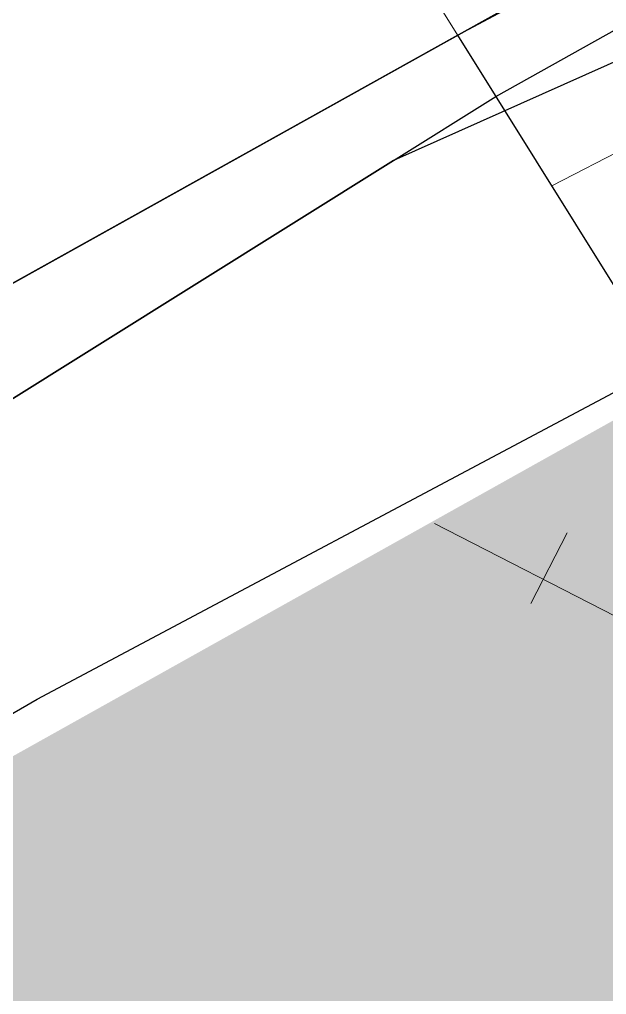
# Model space of a CAD drawing. Header units: metres. Extents: x 3 to 509016, y 4 to 6969473.
# Drawn here: x 507767.412 to 507768.05, y 6967259.781 to 6967260.841 of the extents above; entities that cross this region are included whole.
import ezdxf

# ---------------------------------------------------------------- set-up
doc = ezdxf.new("R2010")
doc.units = ezdxf.units.M
doc.layers.add('_PROP-BDY', color=6, linetype='Continuous', plot=False)
doc.layers.add('A-FLOR', color=252, linetype='Continuous', lineweight=5)
doc.layers.add('SGN_TRAF', color=252, linetype='Continuous', lineweight=0)
doc.layers.add('HATCH_PAVEMENT_FOOTPATH', color=7, linetype='Continuous', true_color=0xffe8a3)
for name, color, linetype in [('mga2020bdy', 252, 'Continuous'), ('mga2020ROAD_KERB_BACK', 252, 'Continuous'), ('mga2020ROAD_KERB_LIP', 252, 'Continuous'), ('PAV_FOOTPATH', 252, 'Continuous'), ('STRINGS LIP', 60, 'Continuous'), ('XREF', 7, 'Continuous')]:
    doc.layers.add(name, color=color, linetype=linetype)

# ---------------------------------------------------------------- blocks, each defined once
blk = doc.blocks.new('XD_HATCH')
at = {"layer": 'HATCH_PAVEMENT_FOOTPATH'}
h = blk.add_hatch(color=256, dxfattribs=at)
h.dxf.hatch_style = 1
h.paths.add_polyline_path([(507751.8789, 6967248.3707), (507750.8192, 6967250.0668), (507764.199, 6967258.2482), (507768.6503, 6967260.7366), (507768.8747, 6967259.5551), (507765.4333, 6967257.405), (507765.6876, 6967256.9979)])
blk = doc.blocks.new('25027_BNP_Skygate Play-Sheet - 000101 - SITE PLAN')
at = {"layer": '_PROP-BDY'}
for p, q in [((-2226983.4, 4009381.8), (-2226983.4, 4059443.9)), ((-2230178.2, 3986425.7), (-2226983.4, 4009381.8))]:
    blk.add_line(p, q, dxfattribs=at)
at = {"layer": 'A-FLOR'}
for p, q in [((-2226983.4, 4009250.4), (-2226983.4, 4013143.9)), ((-2227236.9, 4007560.3), (-2227097.8, 4009250.4)), ((-2220825.9, 4009250.4), (-2227097.8, 4009250.4))]:
    blk.add_line(p, q, dxfattribs=at)
blk = doc.blocks.new('XE_ARCH')
at = {"xscale": 0.001, "yscale": 0.001, "zscale": 0.001, "rotation": 121.996}
blk.add_blockref('25027_BNP_Skygate Play-Sheet - 000101 - SITE PLAN', (509988.1258, 6971273.7702), dxfattribs=at)
blk = doc.blocks.new('XE_LOT BOUNDARY')
at = {"layer": '_PROP-BDY'}
for p, q in [((507788.98, 6967270.1416), (507767.8185, 6967260.6875)), ((507767.8185, 6967260.6875), (507725.3615, 6967234.1616))]:
    blk.add_line(p, q, dxfattribs=at)
blk = doc.blocks.new('BAC SG TSIGN')
for p, q in [((-4.3004, -1.5064), (-16.9333, 4.9565)), ((-13.2327, 1.8943), (-11.8463, 4.6072))]:
    blk.add_line(p, q)
blk = doc.blocks.new('XE_SURVEY')
at = {"layer": 'mga2020bdy'}
blk.add_polyline3d([(507722.5905, 6967232.6075, 4.3474), (507725.1204, 6967234.2155, 4.3986), (507729.3938, 6967236.8067, 4.4566), (507733.0248, 6967239.0482, 4.469), (507736.0993, 6967240.9477, 4.4527), (507736.6834, 6967241.3067, 4.4393), (507736.9844, 6967241.4339, 4.4329), (507737.975, 6967242.3757, 4.4239), (507738.0041, 6967242.4202, 4.4222), (507740.823, 6967244.1743, 4.4566), (507752.055, 6967251.1994, 4.5262), (507759.1248, 6967255.6432, 4.4809), (507762.5143, 6967257.7594, 4.509), (507764.0703, 6967258.6973, 4.5203), (507768.0649, 6967260.9222, 4.5487), (507768.4417, 6967261.119, 4.552), (507772.9333, 6967263.3018, 4.591), (507777.8674, 6967265.5383, 4.6363), (507783.8819, 6967268.22, 4.6925)], dxfattribs=at)
at = {"layer": 'mga2020ROAD_KERB_BACK'}
blk.add_polyline3d([(507738.2228, 6967241.4591, 4.5329), (507740.5152, 6967242.8258, 4.5216), (507741.08, 6967243.8212, 4.5636), (507746.5121, 6967247.2219, 4.6144), (507752.2955, 6967250.8388, 4.6445), (507757.8965, 6967254.3534, 4.6285), (507759.1736, 6967254.499, 4.5861), (507761.3848, 6967256.0005, 4.6263), (507762.5074, 6967257.2531, 4.6308), (507763.0964, 6967257.6156, 4.6351), (507767.4311, 6967260.1022, 4.6661), (507768.2485, 6967260.5368, 4.6718), (507771.8944, 6967262.3499, 4.7037), (507773.1568, 6967262.9317, 4.7146), (507778.0594, 6967265.1621, 4.7595), (507784.0446, 6967267.8262, 4.8092)], dxfattribs=at)
at = {"layer": 'mga2020ROAD_KERB_LIP'}
blk.add_polyline3d([(507783.8819, 6967268.22, 4.6925), (507777.8674, 6967265.5383, 4.6363), (507772.9333, 6967263.3018, 4.591), (507768.4417, 6967261.119, 4.552), (507768.0649, 6967260.9222, 4.5487), (507764.0703, 6967258.6973, 4.5203), (507762.5143, 6967257.7594, 4.509), (507759.1248, 6967255.6432, 4.4809), (507757.4654, 6967254.5665, 4.4958), (507752.055, 6967251.1994, 4.5262), (507746.2396, 6967247.5524, 4.5016), (507740.823, 6967244.1743, 4.4566), (507737.975, 6967242.3757, 4.4239)], dxfattribs=at)
at = {"layer": 'SGN_TRAF', "xscale": 0.02833934954107966, "yscale": 0.02833934954107966, "zscale": 0.02833934954107966}
blk.add_blockref('BAC SG TSIGN', (507768.3429, 6967260.1526, 4.6892), dxfattribs=at)
blk = doc.blocks.new('XD_DESIGN_1')
at = {"layer": 'mga2020ROAD_KERB_BACK'}
blk.add_polyline3d([(507738.2228, 6967241.4591, 4.5329), (507740.5152, 6967242.8258, 4.5216), (507741.08, 6967243.8212, 4.5636), (507746.5121, 6967247.2219, 4.6144), (507752.2955, 6967250.8388, 4.6445), (507757.8965, 6967254.3534, 4.6285), (507759.1736, 6967254.499, 4.5861), (507761.3848, 6967256.0005, 4.6263), (507762.5074, 6967257.2531, 4.6308), (507763.0964, 6967257.6156, 4.6351), (507767.4311, 6967260.1022, 4.6661), (507768.2485, 6967260.5368, 4.6718), (507771.8944, 6967262.3499, 4.7037), (507773.1568, 6967262.9317, 4.7146), (507778.0594, 6967265.1621, 4.7595), (507784.0446, 6967267.8262, 4.8092), (507788.4512, 6967269.6966, 4.8489), (507789.1437, 6967270.0505, 4.8638), (507789.8322, 6967270.5465, 4.8695), (507791.7059, 6967272.1166, 4.8826)], dxfattribs=at)
at = {"layer": 'PAV_FOOTPATH'}
for points in [[(507768.8747, 6967259.5551), (507768.6503, 6967260.7366), (507768.4171, 6967261.1062), (507767.8883, 6967260.8238), (507764.4825, 6967258.9268)], [(507771.8963, 6967256.0787), (507768.1858, 6967260.3477), (507767.8883, 6967260.8238)]]:
    blk.add_lwpolyline(points, dxfattribs=at)
at = {"layer": 'STRINGS LIP', "color": 60, "linetype": 'Continuous', "lineweight": -3}
blk.add_polyline3d([(507739.7938, 6967240.6545, 4.5), (507750.7608, 6967250.1603, 4.6008), (507764.6279, 6967258.6941, 4.626), (507767.8185, 6967260.6875, 4.6018), (507767.9299, 6967260.7572, 4.601), (507769.3113, 6967261.5314, 4.5891), (507772.9333, 6967263.3018, 4.62)], dxfattribs=at)
blk = doc.blocks.new('XD_DESIGN_2')
at = {"layer": 'mga2020ROAD_KERB_BACK'}
blk.add_polyline3d([(507738.2228, 6967241.4591, 4.5329), (507740.5152, 6967242.8258, 4.5216), (507741.08, 6967243.8212, 4.5636), (507746.5121, 6967247.2219, 4.6144), (507752.2955, 6967250.8388, 4.6445), (507757.8965, 6967254.3534, 4.6285), (507759.1736, 6967254.499, 4.5861), (507761.3848, 6967256.0005, 4.6263), (507762.5074, 6967257.2531, 4.6308), (507763.0964, 6967257.6156, 4.6351), (507767.4311, 6967260.1022, 4.6661), (507768.2485, 6967260.5368, 4.6718), (507771.8944, 6967262.3499, 4.7037), (507773.1568, 6967262.9317, 4.7146), (507778.0594, 6967265.1621, 4.7595), (507784.0446, 6967267.8262, 4.8092), (507788.4512, 6967269.6966, 4.8489), (507789.1437, 6967270.0505, 4.8638), (507789.8322, 6967270.5465, 4.8695), (507791.7059, 6967272.1166, 4.8826)], dxfattribs=at)
at = {"layer": 'PAV_FOOTPATH'}
for points in [[(507768.8747, 6967259.5551), (507768.6503, 6967260.7366), (507768.4171, 6967261.1062), (507767.8883, 6967260.8238), (507764.4825, 6967258.9268)], [(507771.8963, 6967256.0787), (507768.1858, 6967260.3477), (507767.8883, 6967260.8238)]]:
    blk.add_lwpolyline(points, dxfattribs=at)
at = {"layer": 'STRINGS LIP', "color": 60, "linetype": 'Continuous', "lineweight": -3}
blk.add_polyline3d([(507739.7938, 6967240.6545, 4.5), (507750.7608, 6967250.1603, 4.6008), (507764.6279, 6967258.6941, 4.626), (507767.8185, 6967260.6875, 4.6018), (507767.9299, 6967260.7572, 4.601), (507769.3113, 6967261.5314, 4.5891), (507772.9333, 6967263.3018, 4.62)], dxfattribs=at)

msp = doc.modelspace()

# ---------------------------------------------------------------- block references
for name in ['XD_HATCH', 'XE_ARCH', 'XE_SURVEY']:
    msp.add_blockref(name, (0, 0))
at = {"layer": 'XREF'}
for name in ['XD_HATCH', 'XE_ARCH', 'XE_SURVEY', 'XE_LOT BOUNDARY']:
    msp.add_blockref(name, (0, 0), dxfattribs=at)

# ---------------------------------------------------------------- next in the draw order: block references
msp.add_blockref('XD_DESIGN_1', (0, 0))

# ---------------------------------------------------------------- next in the draw order: block references
msp.add_blockref('XD_DESIGN_2', (0, 0), dxfattribs=at)

doc.saveas('drawing.dxf')
